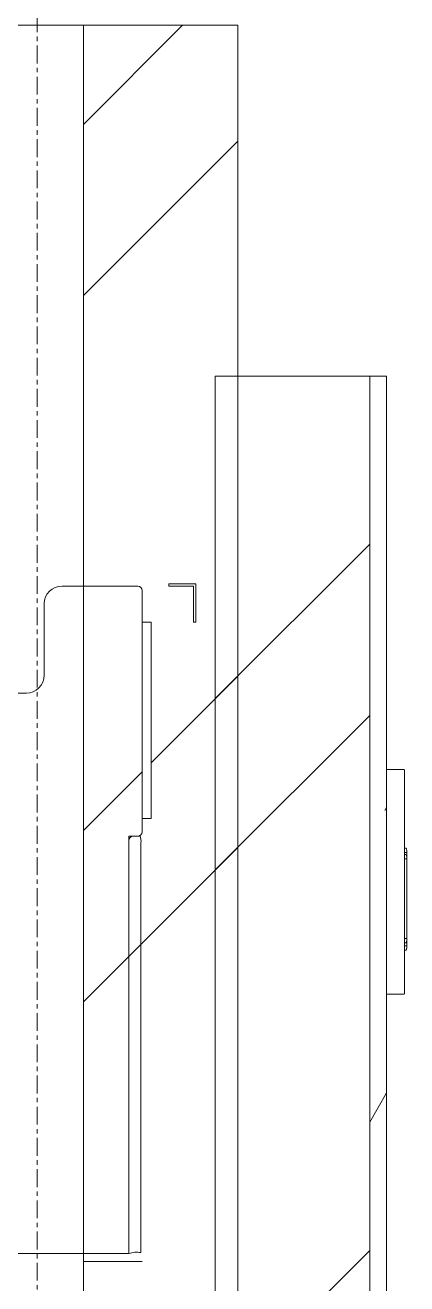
# Model space of a CAD drawing. Header units: millimetres. Extents: x -12186 to 152825, y -4386 to 9463.
# Drawn here: x 99827 to 100099, y 584 to 1480 of the extents above; entities that cross this region are included whole.
import ezdxf

# ---------------------------------------------------------------- set-up
doc = ezdxf.new("R2010")
doc.units = ezdxf.units.MM
doc.linetypes.add('Grid Line', pattern=[22.225, 12.7, -3.175, 3.175, -3.175])
for name, color, linetype, lineweight in [('A-GENM', 13, 'Continuous', 9), ('A-WALL', 113, 'Continuous', 9), ('A-WALL-PATT', 111, 'Continuous', 9), ('I-WALL', 2, 'Continuous', 9), ('P-SANR-FIXT', 6, 'Continuous', 5), ('S-GRID', 1, 'Continuous', 5)]:
    doc.layers.add(name, color=color, linetype=linetype, lineweight=lineweight)
pattern_1 = [(45, (103963, 5504.12), (-251.447, 251.447), []), (45, (103963, 5885.12), (-251.447, 251.447), [])]

# ---------------------------------------------------------------- blocks, each defined once
blk = doc.blocks.new('111_335_00_5 - 111_335_00_5-1138942-Section 3')
at = {"layer": 'A-GENM', "lineweight": 5}
for p, q in [((-7603.95, 1080.61), (-7657.92, 1080.61)), ((-7600.77, 1054.86), (-7600.77, 1077.44)), ((-7562.67, 1082.2), (-7581.72, 1082.2)), ((-7581.72, 1082.2), (-7581.72, 1080.61)), ((-7581.72, 1080.61), (-7564.26, 1080.61)), ((-7564.26, 1080.61), (-7564.26, 1054.86)), ((-7562.67, 1054.86), (-7562.67, 1082.2)), ((-7670.62, 1067.91), (-7670.62, 1017.11)), ((-7600.77, 915.16), (-7600.77, 1054.86)), ((-7600.77, 1054.86), (-7594.42, 1054.86)), ((-7594.42, 1054.86), (-7594.42, 915.16)), ((-7564.26, 1054.86), (-7562.67, 1054.86)), ((-7683.32, 1004.41), (-7727.77, 1004.41)), ((-7740.47, 991.71), (-7740.47, 605.31)), ((-7594.42, 915.16), (-7600.77, 915.16)), ((-7600.77, 905.64), (-7600.77, 915.16)), ((-7610.3, 902.46), (-7610.3, 605.31)), ((-7602.29, 902.46), (-7610.3, 902.46)), ((-7610.3, 605.31), (-7610.3, 899.29)), ((-7607.12, 902.46), (-7603.95, 902.46)), ((-7601.66, 606.03), (-7601.66, 897.72)), ((-7740.47, 605.31), (-7610.3, 605.31)), ((-7740.47, 599.6), (-7705.55, 599.6)), ((-7642.05, 599.6), (-7610.3, 599.6)), ((-7600.77, 599.6), (-7610.3, 599.6)), ((-7610.3, 599.6), (-7600.77, 599.6)), ((-7565.85, 485.3), (-7600.77, 485.3)), ((-7600.77, 485.3), (-7600.77, 483.71)), ((-7600.77, 483.71), (-7567.43, 483.71)), ((-7564.26, 480.54), (-7564.26, 375.76)), ((-7562.67, 374.18), (-7562.67, 482.12)), ((-7567.43, 372.59), (-7600.77, 372.59)), ((-7600.77, 372.59), (-7600.77, 371)), ((-7600.77, 371), (-7565.85, 371)), ((-7565.85, 218.6), (-7600.77, 218.6)), ((-7600.77, 218.6), (-7600.77, 217.01)), ((-7600.77, 217.01), (-7567.43, 217.01)), ((-7562.67, 196.37), (-7562.67, 215.42)), ((-7564.26, 213.84), (-7564.26, 197.96)), ((-7567.43, 194.79), (-7600.77, 194.79)), ((-7600.77, 194.79), (-7600.77, 193.2)), ((-7600.77, 193.2), (-7565.85, 193.2))]:
    blk.add_line(p, q, dxfattribs=at)
for centre, radius, start, end in [((-7657.92, 1067.91), 12.7, 90, 180), ((-7603.95, 1077.44), 3.18, 0, 90), ((-7683.32, 1017.11), 12.7, 270, 0), ((-7727.77, 991.71), 12.7, 90, 180), ((-7603.95, 905.64), 3.18, 270, 0), ((-7607.12, 899.29), 3.17, 90, 180), ((-7565.85, 482.12), 3.18, 360, 90), ((-7567.43, 480.54), 3.18, 360, 90), ((-7567.43, 375.76), 3.18, 270, 360), ((-7565.85, 374.18), 3.17, 270, 0), ((-7567.43, 213.84), 3.18, 0, 90), ((-7565.85, 215.42), 3.17, 0, 90), ((-7567.43, 197.96), 3.17, 270, 360), ((-7565.85, 196.37), 3.17, 270, 0)]:
    blk.add_arc(centre, radius, start, end, dxfattribs=at)
for points in [[(-7601.66, 897.72), (-7601.6, 898.54), (-7601.64, 900.15), (-7602.02, 901.7), (-7602.29, 902.46)], [(-7610.3, 605.31), (-7608.88, 605.77), (-7606.02, 606.35), (-7603.12, 606.25), (-7601.66, 606.03)]]:
    blk.add_open_spline(points, degree=3, dxfattribs=at)
blk = doc.blocks.new('Sigma20 115_778_KM_1 - Sigma20 115_882_KJ_1-1138943-Section 3')
at = {"layer": 'P-SANR-FIXT'}
for p, q in [((-7415.45, 950), (-7426.67, 950)), ((-7426.67, 950), (-7426.67, 947)), ((-7426.67, 947), (-7426.67, 793)), ((-7414.49, 950), (-7415.45, 950)), ((-7413.99, 793), (-7413.99, 947)), ((-7413.11, 894.08), (-7414.18, 894.08)), ((-7413.11, 889.39), (-7414.18, 889.39)), ((-7412.27, 890.98), (-7413.99, 890.98)), ((-7413.99, 890.98), (-7413.99, 889.85)), ((-7412.22, 891.87), (-7412.56, 893.63)), ((-7412.22, 887.17), (-7412.56, 888.93)), ((-7412.27, 886.52), (-7412.27, 890.98)), ((-7412.22, 886.12), (-7412.22, 891.87)), ((-7412.27, 886.29), (-7413.99, 886.29)), ((-7412.27, 857.99), (-7412.27, 886.29)), ((-7412.22, 857.99), (-7412.22, 887.17)), ((-7412.27, 829.69), (-7412.27, 857.99)), ((-7412.22, 828.8), (-7412.22, 857.99)), ((-7414.18, 826.59), (-7413.11, 826.59)), ((-7413.99, 829.69), (-7412.27, 829.69)), ((-7413.99, 825.52), (-7413.99, 824.38)), ((-7412.56, 827.05), (-7412.22, 828.8)), ((-7412.27, 824.38), (-7412.27, 830.05)), ((-7412.22, 823.5), (-7412.22, 829.74)), ((-7414.18, 821.28), (-7413.11, 821.28)), ((-7413.99, 824.38), (-7412.27, 824.38)), ((-7412.56, 821.74), (-7412.22, 823.5)), ((-7426.67, 793), (-7426.67, 790.1)), ((-7426.67, 790), (-7415.45, 790)), ((-7415.45, 790), (-7414.49, 790))]:
    blk.add_line(p, q, dxfattribs=at)
at = {"layer": 'P-SANR-FIXT', "flags": 128}
for points in [[(-7414.49, 950), (-7414.47, 950), (-7414.45, 950), (-7414.43, 950), (-7414.41, 949.99), (-7414.39, 949.99), (-7414.37, 949.99), (-7414.35, 949.98), (-7414.33, 949.97), (-7414.31, 949.97), (-7414.29, 949.96), (-7414.27, 949.95), (-7414.26, 949.94), (-7414.24, 949.93), (-7414.22, 949.92), (-7414.2, 949.91), (-7414.19, 949.9), (-7414.17, 949.89), (-7414.16, 949.88), (-7414.14, 949.86), (-7414.13, 949.85), (-7414.11, 949.83), (-7414.1, 949.82), (-7414.09, 949.8), (-7414.08, 949.79), (-7414.07, 949.77), (-7414.06, 949.75), (-7414.05, 949.74), (-7414.04, 949.72), (-7414.03, 949.7), (-7414.02, 949.68), (-7414.01, 949.66), (-7414.01, 949.64), (-7414, 949.62), (-7414, 949.6), (-7413.99, 949.58), (-7413.99, 949.57), (-7413.99, 949.55), (-7413.99, 949.53), (-7413.99, 949.51), (-7413.99, 949.5)], [(-7413.99, 949.5), (-7413.99, 949.49), (-7413.99, 949.48), (-7413.99, 949.47), (-7413.99, 949.45), (-7413.99, 949.43), (-7413.99, 949.4), (-7413.99, 949.37), (-7413.99, 949.34), (-7413.99, 949.3), (-7413.99, 949.26), (-7413.99, 949.22), (-7413.99, 949.17), (-7413.99, 949.12), (-7413.99, 949.06), (-7413.99, 949.01), (-7413.99, 948.94), (-7413.99, 948.88), (-7413.99, 948.81), (-7413.99, 948.74), (-7413.99, 948.67), (-7413.99, 948.59), (-7413.99, 948.51), (-7413.99, 948.43), (-7413.99, 948.35), (-7413.99, 948.27), (-7413.99, 948.18), (-7413.99, 948.09), (-7413.99, 948), (-7413.99, 947.91), (-7413.99, 947.81), (-7413.99, 947.72), (-7413.99, 947.62), (-7413.99, 947.52), (-7413.99, 947.42), (-7413.99, 947.33), (-7413.99, 947.23), (-7413.99, 947.13), (-7413.99, 947.03), (-7413.99, 947)], [(-7413.99, 947), (-7413.99, 947.1), (-7413.99, 947.2), (-7413.99, 947.3), (-7413.99, 947.4), (-7413.99, 947.5), (-7413.99, 947.59), (-7413.99, 947.69), (-7413.99, 947.79), (-7413.99, 947.88), (-7413.99, 947.97), (-7413.99, 948.06), (-7413.99, 948.15), (-7413.99, 948.24), (-7413.99, 948.33), (-7413.99, 948.41), (-7413.99, 948.49), (-7413.99, 948.57), (-7413.99, 948.65), (-7413.99, 948.72), (-7413.99, 948.79), (-7413.99, 948.86), (-7413.99, 948.93), (-7413.99, 948.99), (-7413.99, 949.05), (-7413.99, 949.1), (-7413.99, 949.16), (-7413.99, 949.2), (-7413.99, 949.25), (-7413.99, 949.29), (-7413.99, 949.33), (-7413.99, 949.36), (-7413.99, 949.4), (-7413.99, 949.42), (-7413.99, 949.44), (-7413.99, 949.46), (-7413.99, 949.48), (-7413.99, 949.49), (-7413.99, 949.5), (-7413.99, 949.5)], [(-7413.11, 894.08), (-7413.09, 894.08), (-7413.07, 894.08), (-7413.05, 894.08), (-7413.02, 894.08), (-7413, 894.07), (-7412.98, 894.07), (-7412.96, 894.06), (-7412.94, 894.06), (-7412.91, 894.05), (-7412.89, 894.04), (-7412.87, 894.03), (-7412.85, 894.02), (-7412.83, 894.01), (-7412.81, 894), (-7412.79, 893.99), (-7412.78, 893.97), (-7412.76, 893.96), (-7412.74, 893.94), (-7412.72, 893.93), (-7412.71, 893.91), (-7412.69, 893.9), (-7412.68, 893.88), (-7412.66, 893.86), (-7412.65, 893.84), (-7412.64, 893.82), (-7412.63, 893.81), (-7412.61, 893.79), (-7412.6, 893.77), (-7412.59, 893.74), (-7412.59, 893.72), (-7412.58, 893.7), (-7412.57, 893.68), (-7412.56, 893.66), (-7412.56, 893.64), (-7412.56, 893.63)], [(-7413.11, 889.39), (-7413.09, 889.39), (-7413.07, 889.38), (-7413.05, 889.38), (-7413.02, 889.38), (-7413, 889.37), (-7412.98, 889.37), (-7412.96, 889.36), (-7412.94, 889.36), (-7412.91, 889.35), (-7412.89, 889.34), (-7412.87, 889.33), (-7412.85, 889.32), (-7412.83, 889.31), (-7412.81, 889.3), (-7412.79, 889.29), (-7412.78, 889.27), (-7412.76, 889.26), (-7412.74, 889.25), (-7412.72, 889.23), (-7412.71, 889.21), (-7412.69, 889.2), (-7412.68, 889.18), (-7412.66, 889.16), (-7412.65, 889.14), (-7412.64, 889.13), (-7412.63, 889.11), (-7412.61, 889.09), (-7412.6, 889.07), (-7412.59, 889.05), (-7412.59, 889.02), (-7412.58, 889), (-7412.57, 888.98), (-7412.56, 888.96), (-7412.56, 888.94), (-7412.56, 888.93)], [(-7412.56, 827.05), (-7412.56, 827.03), (-7412.57, 827), (-7412.57, 826.98), (-7412.58, 826.96), (-7412.59, 826.94), (-7412.6, 826.92), (-7412.61, 826.9), (-7412.62, 826.88), (-7412.63, 826.86), (-7412.64, 826.84), (-7412.66, 826.82), (-7412.67, 826.8), (-7412.68, 826.79), (-7412.7, 826.77), (-7412.71, 826.75), (-7412.73, 826.74), (-7412.75, 826.72), (-7412.77, 826.71), (-7412.78, 826.69), (-7412.8, 826.68), (-7412.82, 826.67), (-7412.84, 826.66), (-7412.86, 826.65), (-7412.88, 826.64), (-7412.9, 826.63), (-7412.92, 826.62), (-7412.95, 826.61), (-7412.97, 826.61), (-7412.99, 826.6), (-7413.01, 826.6), (-7413.03, 826.59), (-7413.06, 826.59), (-7413.08, 826.59), (-7413.1, 826.59), (-7413.11, 826.59)], [(-7412.56, 821.74), (-7412.56, 821.72), (-7412.57, 821.7), (-7412.57, 821.67), (-7412.58, 821.65), (-7412.59, 821.63), (-7412.6, 821.61), (-7412.61, 821.59), (-7412.62, 821.57), (-7412.63, 821.55), (-7412.64, 821.53), (-7412.66, 821.51), (-7412.67, 821.5), (-7412.68, 821.48), (-7412.7, 821.46), (-7412.71, 821.45), (-7412.73, 821.43), (-7412.75, 821.41), (-7412.77, 821.4), (-7412.78, 821.39), (-7412.8, 821.37), (-7412.82, 821.36), (-7412.84, 821.35), (-7412.86, 821.34), (-7412.88, 821.33), (-7412.9, 821.32), (-7412.92, 821.31), (-7412.95, 821.31), (-7412.97, 821.3), (-7412.99, 821.3), (-7413.01, 821.29), (-7413.03, 821.29), (-7413.06, 821.28), (-7413.08, 821.28), (-7413.1, 821.28), (-7413.11, 821.28)], [(-7413.99, 790.5), (-7413.99, 790.48), (-7413.99, 790.46), (-7413.99, 790.44), (-7413.99, 790.42), (-7414, 790.4), (-7414, 790.38), (-7414.01, 790.36), (-7414.01, 790.34), (-7414.02, 790.32), (-7414.03, 790.31), (-7414.03, 790.29), (-7414.04, 790.27), (-7414.05, 790.25), (-7414.06, 790.23), (-7414.07, 790.22), (-7414.09, 790.2), (-7414.1, 790.19), (-7414.11, 790.17), (-7414.12, 790.16), (-7414.14, 790.14), (-7414.15, 790.13), (-7414.17, 790.11), (-7414.18, 790.1), (-7414.2, 790.09), (-7414.22, 790.08), (-7414.23, 790.07), (-7414.25, 790.06), (-7414.27, 790.05), (-7414.29, 790.04), (-7414.31, 790.03), (-7414.32, 790.03), (-7414.34, 790.02), (-7414.36, 790.02), (-7414.38, 790.01), (-7414.4, 790.01), (-7414.42, 790), (-7414.44, 790), (-7414.46, 790), (-7414.48, 790), (-7414.49, 790)], [(-7413.99, 793), (-7413.99, 792.9), (-7413.99, 792.8), (-7413.99, 792.7), (-7413.99, 792.6), (-7413.99, 792.5), (-7413.99, 792.41), (-7413.99, 792.31), (-7413.99, 792.21), (-7413.99, 792.12), (-7413.99, 792.03), (-7413.99, 791.94), (-7413.99, 791.85), (-7413.99, 791.76), (-7413.99, 791.67), (-7413.99, 791.59), (-7413.99, 791.51), (-7413.99, 791.43), (-7413.99, 791.35), (-7413.99, 791.28), (-7413.99, 791.21), (-7413.99, 791.14), (-7413.99, 791.07), (-7413.99, 791.01), (-7413.99, 790.95), (-7413.99, 790.9), (-7413.99, 790.84), (-7413.99, 790.8), (-7413.99, 790.75), (-7413.99, 790.71), (-7413.99, 790.67), (-7413.99, 790.64), (-7413.99, 790.6), (-7413.99, 790.58), (-7413.99, 790.56), (-7413.99, 790.54), (-7413.99, 790.52), (-7413.99, 790.51), (-7413.99, 790.5), (-7413.99, 790.5)], [(-7413.99, 790.5), (-7413.99, 790.51), (-7413.99, 790.52), (-7413.99, 790.53), (-7413.99, 790.55), (-7413.99, 790.57), (-7413.99, 790.6), (-7413.99, 790.63), (-7413.99, 790.66), (-7413.99, 790.7), (-7413.99, 790.74), (-7413.99, 790.78), (-7413.99, 790.83), (-7413.99, 790.88), (-7413.99, 790.94), (-7413.99, 790.99), (-7413.99, 791.06), (-7413.99, 791.12), (-7413.99, 791.19), (-7413.99, 791.26), (-7413.99, 791.33), (-7413.99, 791.41), (-7413.99, 791.49), (-7413.99, 791.57), (-7413.99, 791.65), (-7413.99, 791.73), (-7413.99, 791.82), (-7413.99, 791.91), (-7413.99, 792), (-7413.99, 792.09), (-7413.99, 792.19), (-7413.99, 792.28), (-7413.99, 792.38), (-7413.99, 792.48), (-7413.99, 792.58), (-7413.99, 792.67), (-7413.99, 792.77), (-7413.99, 792.87), (-7413.99, 792.97), (-7413.99, 793)]]:
    blk.add_lwpolyline(points, dxfattribs=at)

msp = doc.modelspace()

# ---------------------------------------------------------------- hatches: boundary and pattern name
at = {"layer": 'A-WALL-PATT', "lineweight": 5}
h = msp.add_hatch(dxfattribs=at)
h.set_pattern_fill('FP_115', color=256, style=0, pattern_type=2)
h.set_pattern_definition(pattern_1)
h.paths.add_polyline_path([(99978.22, -552.51), (99978.22, 1480), (99868.22, 1480), (99868.22, -552.51), (99966.36, -552.51)])
h.paths.add_polyline_path([(99916.47, 915.16), (99910.12, 915.16), (99910.12, 1054.86), (99916.47, 1054.86), (99916.47, 933.13)])
h.paths.add_polyline_path([(99868.22, 2380), (99978.22, 2380), (99978.22, 4498.9), (99868.22, 4465.27), (99868.22, 2460.31)])
h = msp.add_hatch(dxfattribs=at)
h.set_pattern_fill('FP_115', color=256, style=0, pattern_type=2)
h.set_pattern_definition(pattern_1)
h.paths.add_polyline_path([(99966.36, 0), (100072.22, 0), (100072.22, 1230), (99962.22, 1230), (99962.22, 0)])
h = msp.add_hatch(dxfattribs=at)
h.set_pattern_fill('FP_119', color=256, style=0, pattern_type=2)
h.set_pattern_definition([(0, (103962.99, 5504.12), (406.4, 101.6), [33.528, -271.272, 33.528, -271.272, -1625.6]), (0, (103962.99, 5504.12), (406.4, 101.6), [-609.6, 33.528, -576.072, 33.528, -271.272, -711.2]), (0, (103962.99, 5504.12), (406.4, 101.6), [-1524, 33.528, -169.672, 33.528, -474.472]), (120, (104115.39, 5554.92), (-291.1882, 301.1527), [33.528, -271.272, 33.528, -271.272, -1625.6]), (120, (104115.39, 5554.92), (-291.1882, 301.1527), [-609.6, 33.528, -576.072, 33.528, -271.272, -711.2]), (120, (104115.39, 5554.92), (-291.1882, 301.1527), [-1524, 33.528, -169.672, 33.528, -474.472]), (240, (104166.19, 5758.12), (-115.2118, -402.7527), [33.528, -271.272, 33.528, -1896.872]), (240, (104166.19, 5758.12), (-115.2118, -402.7527), [-338.328, -271.272, 33.528, -576.072, -1016]), (240, (104166.19, 5758.12), (-115.2118, -402.7527), [-1219.2, 33.528, -271.272, 33.528, -677.672]), (240, (104166.19, 5758.12), (-115.2118, -402.7527), [-1557.528, -169.672, 33.528, -474.472])])
h.paths.add_polyline_path([(100084.22, 0), (100084.22, 1230), (100072.22, 1230), (100072.22, 0)])

# ---------------------------------------------------------------- linework, layer by layer
at = {"layer": 'A-WALL', "lineweight": 18}
for p, q in [((99978.22, 1480), (99708.22, 1480)), ((99978.22, -285), (99978.22, 1480))]:
    msp.add_line(p, q, dxfattribs=at)
at = {"layer": 'A-WALL'}
for p, q in [((99868.22, -552.51), (99868.22, 1480)), ((100072.22, 1230), (100072.22, 0))]:
    msp.add_line(p, q, dxfattribs=at)
at = {"layer": 'I-WALL', "lineweight": 18}
for p, q in [((99962.22, 1230), (99962.22, 0)), ((100084.22, 1230), (99962.22, 1230)), ((100084.22, 949.12), (100084.22, 1230)), ((100084.22, 0), (100084.22, 790.88))]:
    msp.add_line(p, q, dxfattribs=at)
at = {"layer": 'S-GRID', "linetype": 'Grid Line'}
msp.add_line((99835.22, -1058.64), (99835.22, 8085.26), dxfattribs=at)

# ---------------------------------------------------------------- block references
at = {"layer": 'A-GENM', "lineweight": 5}
msp.add_blockref('111_335_00_5 - 111_335_00_5-1138942-Section 3', (107510.9, 0), dxfattribs=at)
at = {"layer": 'P-SANR-FIXT'}
msp.add_blockref('Sigma20 115_778_KM_1 - Sigma20 115_882_KJ_1-1138943-Section 3', (107510.9, 0), dxfattribs=at)

doc.saveas('drawing.dxf')
